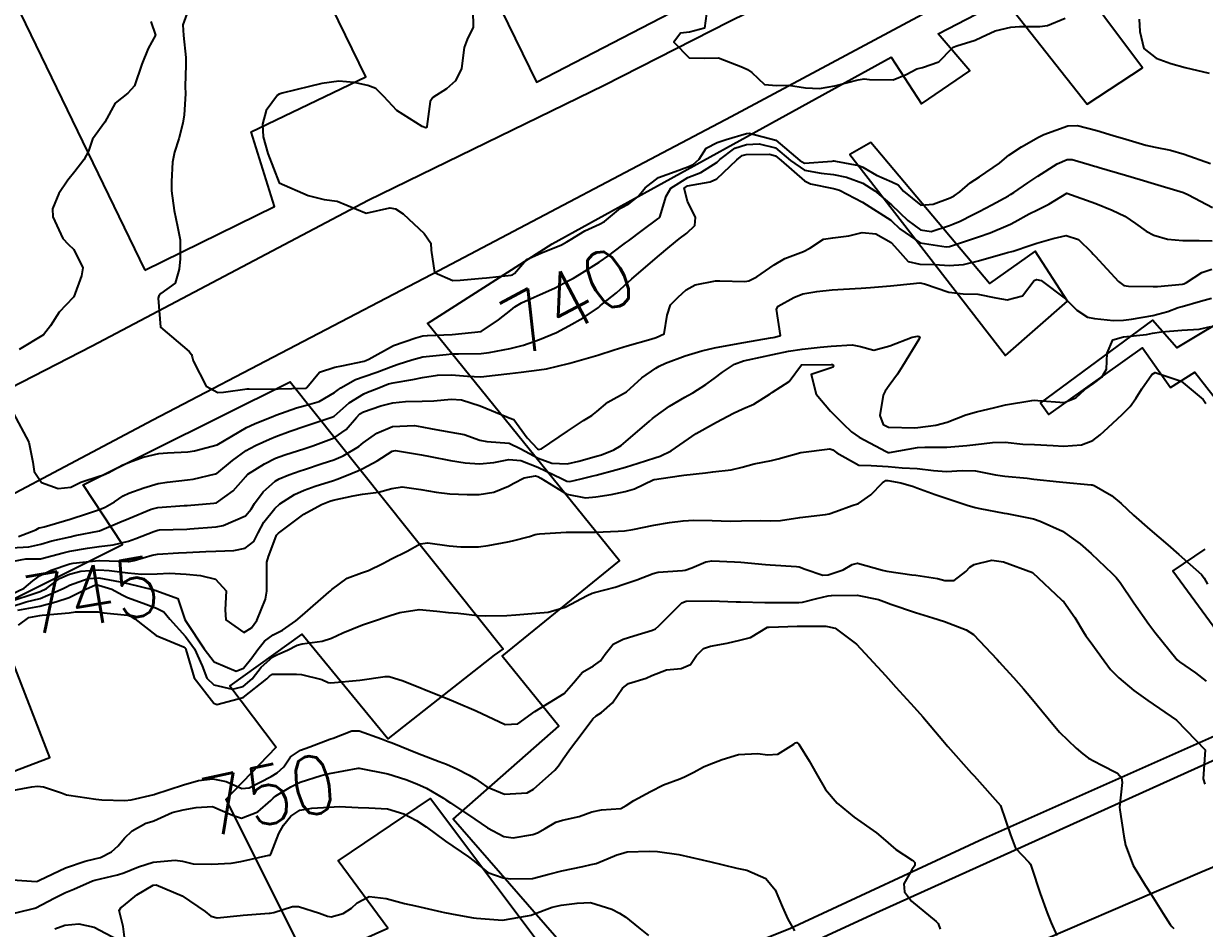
# Model space of a CAD drawing. Header units: metres. Extents: x 318500 to 325275, y 7408834 to 7428799.
# Drawn here: x 323321.3 to 323402.2, y 7420685.4 to 7420747.4 of the extents above; entities that cross this region are included whole.
import ezdxf
from ezdxf.enums import TextEntityAlignment as Align

# ---------------------------------------------------------------- set-up
doc = ezdxf.new("R2010")
doc.units = ezdxf.units.M
doc.header["$MEASUREMENT"] = 0
for name, color, linetype in [('Cotas', 45, 'Continuous'), ('Curvas de Nivel 1m', 11, 'Continuous'), ('Curvas de Nivel 5m', 15, 'Continuous'), ('Edificações', 30, 'Continuous'), ('Vias Primárias', 230, 'Continuous')]:
    doc.layers.add(name, color=color, linetype=linetype)
doc.styles.add('Style-STANDARD', font='STANDARD.shx')

msp = doc.modelspace()

# ---------------------------------------------------------------- linework, layer by layer
at = {"layer": 'Curvas de Nivel 1m', "flags": 128}
for points, elevation in [([(323332.627, 7420748.543), (323332.181, 7420747.277), (323332.221, 7420746.547), (323332.369, 7420745.054), (323332.371, 7420744.545), (323332.34, 7420743.06), (323332.343, 7420742.545), (323332.259, 7420741.115), (323332.16, 7420740.547), (323331.89, 7420739.462), (323331.598, 7420738.552), (323331.459, 7420737.878), (323331.395, 7420736.554), (323331.403, 7420735.91), (323331.577, 7420734.552), (323331.803, 7420733.47), (323331.984, 7420732.547), (323331.997, 7420731.247), (323331.923, 7420730.548), (323331.646, 7420729.58), (323330.665, 7420728.876), (323330.519, 7420728.706), (323330.483, 7420728.563), (323330.63, 7420726.56), (323332.614, 7420724.905), (323332.773, 7420724.699), (323332.82, 7420724.537), (323332.879, 7420724.262), (323333.773, 7420722.522), (323334.574, 7420722.079), (323334.97, 7420722.108), (323336.578, 7420722.342), (323336.713, 7420722.343), (323338.578, 7420722.326), (323338.708, 7420722.328), (323340.579, 7420722.374), (323340.623, 7420722.386), (323340.675, 7420722.429), (323341.536, 7420723.476), (323342.601, 7420723.817), (323343.078, 7420723.92), (323344.608, 7420724.24), (323344.717, 7420724.27), (323344.919, 7420724.375), (323346.62, 7420725.315), (323348.14, 7420725.842), (323348.626, 7420725.96), (323348.943, 7420726), (323350.628, 7420726.066), (323352.63, 7420726.27), (323353.817, 7420727.078), (323354.652, 7420727.73), (323354.932, 7420727.961), (323355.378, 7420728.233), (323356.263, 7420728.627), (323356.669, 7420728.797), (323357.646, 7420729.235), (323358.684, 7420729.776), (323358.943, 7420729.93), (323359.353, 7420730.18), (323360.699, 7420731.012), (323361.382, 7420731.474), (323362.249, 7420732.145), (323362.513, 7420732.342), (323362.715, 7420732.491), (323363.665, 7420733.187), (323364.738, 7420733.987), (323364.808, 7420734.04), (323364.867, 7420734.108), (323365.311, 7420735.553), (323365.625, 7420736.097), (323366.777, 7420736.82), (323367.682, 7420737.17), (323368.788, 7420737.865), (323368.993, 7420738.057), (323370.005, 7420738.839), (323370.806, 7420739.089), (323371.686, 7420739.137), (323372.803, 7420738.845), (323373.834, 7420737.99), (323374.783, 7420737.324), (323375.93, 7420737.111), (323376.781, 7420737.034), (323377.675, 7420736.833), (323378.775, 7420736.432), (323379.616, 7420735.912), (323380.756, 7420734.956), (323381.866, 7420733.883), (323382.73, 7420733.232), (323383.462, 7420733.126), (323384.735, 7420733.53), (323384.96, 7420733.614), (323385.467, 7420733.833), (323386.311, 7420734.26), (323386.75, 7420734.491), (323387.617, 7420734.947), (323388.767, 7420735.569), (323388.91, 7420735.646), (323389.142, 7420735.786), (323390.102, 7420736.451), (323390.782, 7420736.923), (323392.094, 7420737.75), (323392.795, 7420738.059), (323393.126, 7420738.066), (323394.291, 7420737.717), (323394.675, 7420737.598), (323394.789, 7420737.564), (323394.994, 7420737.502), (323396.783, 7420736.979), (323397.793, 7420736.683), (323398.781, 7420736.39), (323400.537, 7420735.87), (323400.772, 7420735.79), (323401.098, 7420735.627), (323402.757, 7420734.756)], 739), ([(323352.044, 7420748.283), (323352.069, 7420747.126), (323351.657, 7420746.289), (323351.455, 7420745.728), (323351.28, 7420744.294), (323350.861, 7420743.44), (323350.255, 7420742.907), (323349.316, 7420742.315), (323349.136, 7420742.027), (323348.901, 7420740.319), (323348.879, 7420740.259), (323348.819, 7420740.227), (323348.576, 7420740.324), (323346.836, 7420741.412), (323345.949, 7420742.364), (323345.405, 7420742.921), (323344.857, 7420743.117), (323343.926, 7420743.323), (323342.86, 7420743.421), (323341.694, 7420743.253), (323340.856, 7420743.069), (323338.988, 7420742.595), (323338.851, 7420742.56), (323338.775, 7420742.537), (323338.656, 7420742.462), (323337.88, 7420741.423), (323337.633, 7420740.472), (323337.672, 7420739.606), (323337.993, 7420738.468), (323338.77, 7420736.46), (323340.757, 7420735.582), (323341.855, 7420735.312), (323342.752, 7420735.195), (323344.74, 7420734.38), (323346.357, 7420734.744), (323346.745, 7420734.674), (323347.27, 7420734.342), (323348.72, 7420732.99), (323349.163, 7420732.315), (323349.186, 7420731.834), (323349.426, 7420730.313), (323350.682, 7420729.758), (323351.179, 7420729.796), (323352.685, 7420729.929), (323352.997, 7420729.953), (323354.688, 7420730.128), (323354.778, 7420730.15), (323354.895, 7420730.238), (323355.723, 7420731.206), (323356.704, 7420731.627), (323358.128, 7420732.199), (323358.499, 7420732.407), (323358.715, 7420732.544), (323359.732, 7420733.168), (323360.732, 7420733.626), (323361.078, 7420733.814), (323361.482, 7420734.153), (323362.169, 7420734.725), (323362.753, 7420735.009), (323363.382, 7420735.51), (323363.863, 7420736.124), (323364.777, 7420736.825), (323365.918, 7420737.229), (323366.785, 7420737.542), (323367.159, 7420737.703), (323367.562, 7420738.072), (323368.048, 7420738.821), (323368.807, 7420739.209), (323369.426, 7420739.436), (323370.817, 7420739.827), (323370.996, 7420739.849), (323372.811, 7420739.379), (323374.455, 7420737.983), (323374.788, 7420737.801), (323376.681, 7420737.952), (323376.768, 7420737.973), (323376.79, 7420737.974), (323376.909, 7420737.948), (323378.512, 7420737.649), (323378.786, 7420737.54), (323379.716, 7420736.976), (323380.776, 7420736.53), (323381.203, 7420736.323), (323381.575, 7420735.888), (323382.756, 7420734.925), (323383.613, 7420735.002), (323384.764, 7420735.438), (323385.049, 7420735.554), (323385.437, 7420735.833), (323386.136, 7420736.467), (323386.78, 7420736.864), (323388.151, 7420737.8), (323388.488, 7420738.102), (323388.798, 7420738.343), (323389.656, 7420738.933), (323390.817, 7420739.583), (323391.196, 7420739.764), (323392.829, 7420740.371), (323393.489, 7420740.39), (323394.825, 7420740.032), (323395.944, 7420739.699), (323396.816, 7420739.438), (323398.177, 7420739.036), (323398.812, 7420738.889), (323399.865, 7420738.698), (323400.808, 7420738.431), (323402.625, 7420737.788)], 738), ([(323368.073, 7420748.069), (323367.934, 7420747.051), (323366.911, 7420746.787), (323366.284, 7420746.715), (323365.821, 7420746.096), (323366.884, 7420745.015), (323367.953, 7420745), (323368.884, 7420745.017), (323370.534, 7420744.377), (323370.873, 7420744.22), (323371.169, 7420744.026), (323372.054, 7420743.204), (323372.861, 7420743.137), (323373.694, 7420743.16), (323374.86, 7420742.967), (323375.81, 7420742.916), (323376.862, 7420743.1), (323378.461, 7420743.521), (323378.867, 7420743.582), (323379.233, 7420743.549), (323380.866, 7420743.519), (323381.762, 7420743.887), (323382.491, 7420744.261), (323382.877, 7420744.361), (323383.991, 7420744.751), (323384.897, 7420745.68), (323384.983, 7420745.765), (323385.218, 7420745.845), (323386.494, 7420746.239), (323386.909, 7420746.439), (323387.85, 7420746.872), (323388.92, 7420747.115), (323389.525, 7420747.18), (323390.921, 7420747.177), (323391.453, 7420747.232), (323392.658, 7420747.744)], 737), ([(323397.723, 7420747.678), (323397.777, 7420746.817), (323398.049, 7420745.673), (323398.89, 7420745), (323399.905, 7420744.625), (323400.881, 7420744.371), (323402.519, 7420743.979)], 737), ([(323320.908, 7420712.22), (323322.092, 7420712.674), (323322.317, 7420712.806), (323322.452, 7420712.841), (323322.659, 7420712.874), (323324.458, 7420713.411), (323325.628, 7420713.789), (323326.464, 7420714.06), (323326.851, 7420714.221), (323327.483, 7420714.6), (323328.071, 7420714.999), (323328.479, 7420715.187), (323329.501, 7420715.558), (323330.489, 7420715.843), (323331.106, 7420715.939), (323332.493, 7420716.094), (323332.872, 7420716.157), (323334.414, 7420716.511), (323334.485, 7420716.526), (323334.5, 7420716.539), (323335.576, 7420717.432), (323336.524, 7420718.104), (323336.76, 7420718.244), (323337.205, 7420718.473), (323338.103, 7420718.896), (323338.536, 7420719.075), (323339.52, 7420719.426), (323340.543, 7420719.777), (323342.389, 7420720.402), (323342.509, 7420720.442), (323342.551, 7420720.473), (323343.581, 7420721.374), (323344.574, 7420721.994), (323344.838, 7420722.114), (323345.481, 7420722.366), (323346.269, 7420722.671), (323346.586, 7420722.756), (323347.941, 7420722.979), (323348.592, 7420723.11), (323349.623, 7420723.281), (323350.595, 7420723.304), (323351.674, 7420723.204), (323352.593, 7420723.169), (323353.578, 7420723.273), (323354.597, 7420723.397), (323355.359, 7420723.472), (323356.601, 7420723.632), (323357.1, 7420723.715), (323358.608, 7420724.073), (323358.701, 7420724.096), (323359.012, 7420724.184), (323360.615, 7420724.651), (323361.746, 7420725.021), (323362.621, 7420725.287), (323364.26, 7420725.749), (323364.627, 7420725.854), (323365.166, 7420726.102), (323365.369, 7420727.379), (323365.595, 7420728.096), (323366.13, 7420728.626), (323366.676, 7420729.134), (323367.286, 7420729.469), (323368.685, 7420729.734), (323368.99, 7420729.751), (323370.685, 7420729.688), (323370.969, 7420729.743), (323371.507, 7420730.018), (323372.698, 7420730.832), (323373.431, 7420731.264), (323374.708, 7420731.747), (323375.161, 7420731.973), (323376.092, 7420732.587), (323376.721, 7420732.698), (323377.829, 7420732.828), (323378.727, 7420733.057), (323379.683, 7420732.953), (323380.717, 7420732.36), (323381.156, 7420731.893), (323381.884, 7420731.065), (323382.7, 7420730.877), (323383.709, 7420730.864), (323384.7, 7420730.792), (323385.675, 7420730.855), (323386.703, 7420731.119), (323388.551, 7420731.635), (323388.709, 7420731.679), (323389.083, 7420731.784), (323390.29, 7420732.193), (323390.718, 7420732.324), (323391.832, 7420732.641), (323392.726, 7420732.836), (323393.558, 7420732.563), (323394.45, 7420731.714), (323394.581, 7420731.575), (323394.716, 7420731.433), (323396.304, 7420729.694), (323396.686, 7420729.428), (323396.996, 7420729.375), (323398.685, 7420729.344), (323398.98, 7420729.361), (323400.688, 7420729.515), (323400.781, 7420729.537), (323400.977, 7420729.627), (323402.011, 7420730.306), (323402.704, 7420730.544)], 741), ([(323320.431, 7420711.431), (323321.609, 7420711.502), (323322.435, 7420711.699), (323323.181, 7420711.916), (323324.443, 7420712.203), (323324.802, 7420712.277), (323326.45, 7420712.61), (323327.862, 7420713.19), (323328.459, 7420713.452), (323329.998, 7420714.099), (323330.467, 7420714.214), (323332.268, 7420714.342), (323332.468, 7420714.351), (323334.29, 7420714.513), (323334.454, 7420714.527), (323334.47, 7420714.536), (323335.628, 7420715.348), (323336.498, 7420716.339), (323336.561, 7420716.417), (323336.624, 7420716.479), (323337.776, 7420717.202), (323338.517, 7420717.579), (323339.153, 7420717.818), (323340.527, 7420718.246), (323340.669, 7420718.287), (323341.091, 7420718.422), (323342.536, 7420718.979), (323343.376, 7420719.558), (323344.065, 7420720.385), (323344.304, 7420720.632), (323344.556, 7420720.768), (323345.745, 7420721.18), (323346.566, 7420721.387), (323347.436, 7420721.467), (323348.567, 7420721.485), (323349.366, 7420721.514), (323350.57, 7420721.636), (323351.264, 7420721.595), (323352.564, 7420721.182), (323354.381, 7420720.414), (323354.552, 7420720.348), (323354.861, 7420720.237), (323355.78, 7420718.985), (323356.494, 7420718.22), (323356.53, 7420718.197), (323356.561, 7420718.188), (323356.76, 7420718.217), (323358.543, 7420719.447), (323359.625, 7420720.174), (323360.213, 7420720.507), (323360.559, 7420720.787), (323361.295, 7420721.427), (323362.58, 7420722.14), (323363.637, 7420723.082), (323364.605, 7420723.754), (323364.823, 7420723.89), (323365.266, 7420724.1), (323366.615, 7420724.591), (323367.744, 7420724.943), (323368.621, 7420725.14), (323369.984, 7420725.4), (323370.625, 7420725.524), (323372.453, 7420725.827), (323372.629, 7420725.862), (323372.746, 7420725.882), (323373.134, 7420725.995), (323372.865, 7420727.79), (323372.99, 7420727.997), (323374.047, 7420728.608), (323374.673, 7420728.838), (323375.622, 7420729.02), (323376.678, 7420729.117), (323377.452, 7420729.165), (323378.68, 7420729.24), (323379.31, 7420729.284), (323380.683, 7420729.402), (323381.131, 7420729.445), (323382.686, 7420729.599), (323383.012, 7420729.538), (323384.677, 7420728.973), (323385.655, 7420728.851), (323386.675, 7420728.83), (323387.904, 7420728.569), (323388.67, 7420728.427), (323389.736, 7420728.712), (323390.522, 7420729.763), (323390.691, 7420729.824), (323391.01, 7420729.757), (323392.672, 7420728.515), (323393.461, 7420727.728), (323394.193, 7420727.254), (323394.655, 7420727.168), (323395.978, 7420727.015), (323396.654, 7420727.041), (323397.211, 7420727.118), (323398.657, 7420727.359), (323399.694, 7420727.644), (323400.393, 7420727.905), (323400.665, 7420727.986), (323401.94, 7420728.349), (323402.674, 7420728.546)], 742), ([(323320.567, 7420710.539), (323321.42, 7420710.68), (323322.412, 7420710.679), (323323.968, 7420711.105), (323324.429, 7420711.207), (323325.627, 7420711.427), (323326.434, 7420711.53), (323327.394, 7420711.642), (323328.44, 7420711.909), (323328.938, 7420712.088), (323330.183, 7420712.564), (323330.451, 7420712.658), (323330.567, 7420712.675), (323332.452, 7420712.729), (323332.66, 7420712.736), (323334.454, 7420712.886), (323334.933, 7420712.981), (323336.461, 7420713.63), (323336.849, 7420714.093), (323337.073, 7420714.474), (323337.671, 7420715.279), (323338.493, 7420716.011), (323338.778, 7420716.174), (323339.447, 7420716.446), (323340.216, 7420716.723), (323340.506, 7420716.821), (323341.713, 7420717.211), (323342.516, 7420717.47), (323343.164, 7420717.75), (323344.235, 7420718.383), (323344.397, 7420718.515), (323344.533, 7420718.635), (323345.476, 7420719.303), (323346.544, 7420719.767), (323348.049, 7420719.832), (323348.544, 7420719.744), (323349.257, 7420719.599), (323350.541, 7420719.378), (323351.452, 7420719.199), (323352.535, 7420718.809), (323353.004, 7420718.733), (323354.534, 7420718.613), (323355.345, 7420718.232), (323356.52, 7420717.587), (323357.471, 7420717.251), (323358.515, 7420717.207), (323359.315, 7420717.382), (323360.523, 7420717.716), (323360.863, 7420717.818), (323361.725, 7420718.148), (323362.222, 7420718.454), (323362.536, 7420718.724), (323364.162, 7420720.116), (323364.371, 7420720.294), (323364.555, 7420720.444), (323365.522, 7420721.14), (323366.575, 7420721.761), (323366.784, 7420721.871), (323367.141, 7420722.074), (323368.021, 7420722.633), (323368.595, 7420723.043), (323369.166, 7420723.488), (323369.992, 7420724.039), (323370.612, 7420724.261), (323370.914, 7420724.327), (323372.617, 7420724.701), (323373.689, 7420724.919), (323374.621, 7420725.063), (323375.856, 7420725.195), (323376.623, 7420725.264), (323378.047, 7420725.352), (323378.623, 7420725.247), (323379.546, 7420724.986), (323380.624, 7420725.278), (323382.173, 7420725.877), (323382.565, 7420725.937), (323382.631, 7420725.926), (323382.681, 7420725.869), (323382.628, 7420725.716), (323381.506, 7420723.887), (323381.158, 7420723.336), (323380.59, 7420722.559), (323380.315, 7420722.172), (323380.181, 7420721.904), (323379.946, 7420720.52), (323380.18, 7420719.904), (323380.548, 7420719.714), (323382.34, 7420719.665), (323382.548, 7420719.684), (323383.782, 7420719.852), (323384.562, 7420720.052), (323385.843, 7420720.551), (323386.569, 7420720.758), (323387.837, 7420721.065), (323388.574, 7420721.234), (323390.359, 7420721.544), (323390.578, 7420721.57), (323390.787, 7420721.548), (323392.577, 7420721.397), (323393.378, 7420721.728), (323394.007, 7420722.3), (323394.595, 7420722.699), (323395.158, 7420723.146), (323395.487, 7420723.697), (323395.53, 7420724.793), (323395.927, 7420725.691), (323396.642, 7420725.892), (323398.235, 7420726.073), (323398.645, 7420726.143), (323399.247, 7420726.252), (323400.647, 7420726.353), (323401.83, 7420726.437), (323402.65, 7420726.612)], 743), ([(323320.385, 7420708.24), (323321.293, 7420708.681), (323321.89, 7420709.182), (323322.403, 7420709.537), (323323.15, 7420709.918), (323324.416, 7420710.356), (323324.658, 7420710.395), (323326.419, 7420710.575), (323326.453, 7420710.576), (323328.419, 7420710.513), (323328.494, 7420710.514), (323328.846, 7420710.584), (323330.061, 7420710.93), (323330.427, 7420711.008), (323331.87, 7420711.096), (323332.429, 7420711.12), (323333.754, 7420711.193), (323334.431, 7420711.214), (323335.671, 7420711.251), (323336.434, 7420711.409), (323337.039, 7420711.876), (323337.343, 7420712.471), (323337.714, 7420713.211), (323338.467, 7420714.146), (323338.816, 7420714.455), (323339.823, 7420715.096), (323340.485, 7420715.399), (323341.245, 7420715.663), (323342.495, 7420716.056), (323342.753, 7420716.14), (323343.393, 7420716.391), (323344.165, 7420716.724), (323344.508, 7420716.88), (323345.486, 7420717.395), (323346.526, 7420718.059), (323346.756, 7420718.117), (323348.523, 7420717.825), (323349.13, 7420717.705), (323350.517, 7420717.431), (323351.528, 7420717.272), (323352.514, 7420717.196), (323353.486, 7420717.285), (323354.519, 7420717.489), (323355.333, 7420717.417), (323356.511, 7420716.97), (323358.134, 7420716.195), (323358.497, 7420716.018), (323358.694, 7420715.99), (323359.487, 7420716.175), (323360.292, 7420716.375), (323360.504, 7420716.427), (323361.861, 7420716.795), (323362.513, 7420716.981), (323363.392, 7420717.252), (323364.522, 7420717.605), (323364.899, 7420717.73), (323365.651, 7420718.093), (323366.536, 7420718.708), (323367.348, 7420719.266), (323368.549, 7420719.946), (323368.756, 7420720.057), (323369.922, 7420720.677), (323370.564, 7420720.962), (323371.302, 7420721.286), (323372.422, 7420722.002), (323372.508, 7420722.074), (323372.582, 7420722.119), (323373.735, 7420722.846), (323374.578, 7420723.98), (323374.601, 7420723.989), (323376.611, 7420724.015), (323376.671, 7420724.01), (323376.779, 7420723.947), (323376.738, 7420723.818), (323376.607, 7420723.768), (323375.25, 7420723.321), (323375.578, 7420721.965), (323376.563, 7420720.815), (323377.445, 7420719.937), (323378.015, 7420719.398), (323378.541, 7420719.026), (323380.388, 7420718.045), (323380.531, 7420717.982), (323380.602, 7420717.971), (323382.534, 7420718.316), (323383.025, 7420718.351), (323384.538, 7420718.341), (323385.922, 7420718.444), (323386.541, 7420718.523), (323387.681, 7420718.665), (323388.543, 7420718.677), (323389.763, 7420718.55), (323390.541, 7420718.515), (323391.823, 7420718.465), (323392.54, 7420718.418), (323393.763, 7420718.5), (323394.546, 7420718.798), (323395.06, 7420719.194), (323395.594, 7420719.694), (323396.569, 7420720.578), (323397.116, 7420721.133), (323397.499, 7420721.671), (323397.917, 7420722.34), (323398.605, 7420723.327), (323398.816, 7420723.448), (323400.598, 7420722.853), (323402.113, 7420721.607), (323402.303, 7420721.33)], 744), ([(323320.377, 7420707.402), (323321.432, 7420707.731), (323322.383, 7420707.974), (323323.977, 7420708.646), (323324.24, 7420708.795), (323324.394, 7420708.874), (323325.68, 7420709.342), (323326.402, 7420709.384), (323327.873, 7420709.12), (323328.396, 7420709.006), (323330.182, 7420708.563), (323330.336, 7420708.507), (323330.389, 7420708.496), (323331.823, 7420707.977), (323332.313, 7420706.531), (323332.368, 7420706.415), (323333.635, 7420704.517), (323334.327, 7420703.63), (323335.816, 7420702.989), (323336.321, 7420703.202), (323336.898, 7420703.905), (323337.306, 7420704.466), (323337.773, 7420705.035), (323338.355, 7420705.472), (323338.999, 7420705.805), (323339.922, 7420706.434), (323340.374, 7420706.837), (323342.179, 7420708.403), (323342.292, 7420708.501), (323342.393, 7420708.596), (323343.439, 7420709.356), (323344.41, 7420709.726), (323344.899, 7420709.886), (323345.871, 7420710.358), (323346.216, 7420710.561), (323346.425, 7420710.659), (323347.549, 7420711.217), (323348.441, 7420711.708), (323348.968, 7420711.788), (323350.439, 7420711.584), (323351.218, 7420711.509), (323352.439, 7420711.517), (323353.105, 7420711.595), (323354.444, 7420711.852), (323354.761, 7420711.922), (323355.932, 7420712.225), (323356.326, 7420712.347), (323356.452, 7420712.374), (323356.626, 7420712.391), (323358.453, 7420712.515), (323358.79, 7420712.521), (323360.454, 7420712.515), (323362.018, 7420712.58), (323362.455, 7420712.611), (323363.016, 7420712.692), (323364.459, 7420712.998), (323365.541, 7420713.174), (323366.462, 7420713.29), (323367.194, 7420713.342), (323368.462, 7420713.306), (323369.694, 7420713.273), (323370.463, 7420713.283), (323371.759, 7420713.306), (323372.463, 7420713.293), (323373.13, 7420713.326), (323374.465, 7420713.527), (323376.235, 7420713.721), (323376.468, 7420713.772), (323376.933, 7420713.943), (323378.064, 7420714.339), (323378.479, 7420714.491), (323379.327, 7420715.072), (323380.121, 7420715.904), (323380.353, 7420716.051), (323380.502, 7420716.055), (323381.385, 7420715.887), (323382.262, 7420715.639), (323382.497, 7420715.553), (323383.745, 7420715.104), (323384.49, 7420714.853), (323385.947, 7420714.364), (323386.484, 7420714.214), (323386.809, 7420714.141), (323388.48, 7420713.814), (323388.501, 7420713.81), (323388.666, 7420713.787), (323390.475, 7420713.422), (323390.951, 7420713.278), (323392.463, 7420712.577), (323393.692, 7420711.721), (323394.44, 7420711.05), (323395.866, 7420709.688), (323396.142, 7420709.409), (323396.414, 7420709.068), (323397.369, 7420707.67), (323398.378, 7420706.202), (323398.797, 7420705.654), (323400.342, 7420703.774), (323400.496, 7420703.628), (323401.594, 7420702.872), (323402.327, 7420702.3)], 746), ([(323320.854, 7420707.165), (323322.378, 7420707.45), (323323.465, 7420707.738), (323324.384, 7420708.042), (323325.566, 7420708.622), (323326.136, 7420708.872), (323326.394, 7420708.884), (323327.297, 7420708.601), (323328.002, 7420708.21), (323328.385, 7420708.048), (323329.45, 7420707.643), (323330.377, 7420707.303), (323330.868, 7420707.046), (323331.282, 7420706.546), (323332.353, 7420705.369), (323332.979, 7420704.524), (323333.492, 7420703.348), (323333.812, 7420702.515), (323334.305, 7420702.049), (323335.566, 7420701.755), (323336.305, 7420701.933), (323336.928, 7420702.471), (323337.531, 7420703.253), (323338.333, 7420703.963), (323338.657, 7420704.125), (323339.357, 7420704.44), (323340.007, 7420704.772), (323340.347, 7420704.871), (323341.717, 7420705.042), (323342.353, 7420705.253), (323343.132, 7420705.619), (323344.366, 7420706.115), (323344.559, 7420706.185), (323345.103, 7420706.369), (323346.375, 7420706.8), (323347.054, 7420707.017), (323348.379, 7420707.217), (323349.589, 7420707.097), (323350.377, 7420707), (323351.044, 7420706.957), (323352.375, 7420706.811), (323352.893, 7420706.78), (323354.376, 7420706.799), (323354.988, 7420706.846), (323356.377, 7420706.959), (323357.211, 7420707.04), (323358.382, 7420707.374), (323359.891, 7420708.167), (323360.225, 7420708.33), (323360.393, 7420708.375), (323361.797, 7420708.748), (323362.402, 7420708.946), (323363.285, 7420709.249), (323364.414, 7420709.69), (323364.749, 7420709.771), (323366.417, 7420709.877), (323366.594, 7420709.902), (323367.072, 7420710.073), (323368.015, 7420710.476), (323368.427, 7420710.552), (323369.977, 7420710.487), (323370.426, 7420710.449), (323372.123, 7420710.306), (323372.424, 7420710.285), (323374.239, 7420710.166), (323374.422, 7420710.129), (323374.826, 7420709.974), (323376.035, 7420709.575), (323376.416, 7420709.595), (323377.435, 7420709.935), (323378.043, 7420710.308), (323378.427, 7420710.386), (323380.125, 7420709.903), (323380.419, 7420709.843), (323382.137, 7420709.594), (323382.417, 7420709.558), (323383.896, 7420709.329), (323384.414, 7420709.204), (323385.051, 7420709.197), (323385.851, 7420709.826), (323386.121, 7420710.126), (323386.427, 7420710.307), (323387.628, 7420710.606), (323388.43, 7420710.471), (323390.42, 7420709.76), (323392.401, 7420707.887), (323392.477, 7420707.815), (323392.553, 7420707.738), (323393.322, 7420706.664), (323393.881, 7420705.717), (323394.066, 7420705.415), (323394.36, 7420705.02), (323395.316, 7420703.695), (323395.76, 7420703.114), (323396.329, 7420702.536), (323397.363, 7420701.67), (323398.31, 7420700.978), (323400.29, 7420699.63), (323402.26, 7420697.6), (323402.11, 7420695.602), (323402.235, 7420695.252)], 747), ([(323320.906, 7420706.141), (323321.623, 7420706.677), (323322.371, 7420706.803), (323322.519, 7420706.816), (323324.374, 7420706.992), (323324.807, 7420707.066), (323326.375, 7420707.066), (323326.758, 7420706.99), (323328.372, 7420706.827), (323328.565, 7420706.78), (323328.884, 7420706.582), (323330.353, 7420705.442), (323332.214, 7420704.659), (323332.341, 7420704.566), (323332.371, 7420704.53), (323332.386, 7420704.482), (323332.939, 7420702.524), (323334.293, 7420700.789), (323334.495, 7420700.71), (323336.297, 7420701.193), (323337.927, 7420702.456), (323338.108, 7420702.658), (323338.315, 7420702.78), (323339.958, 7420702.791), (323340.315, 7420702.772), (323341.691, 7420702.409), (323342.123, 7420702.218), (323342.308, 7420702.196), (323344.31, 7420702.38), (323346.052, 7420702.616), (323346.314, 7420702.617), (323347.271, 7420702.336), (323348.017, 7420702.034), (323348.306, 7420701.912), (323348.969, 7420701.648), (323350.298, 7420701.116), (323350.878, 7420700.874), (323352.29, 7420700.27), (323354.277, 7420699.344), (323355.138, 7420699.371), (323356.29, 7420700.22), (323358.303, 7420701.458), (323358.947, 7420702.18), (323359.571, 7420702.921), (323360.328, 7420703.361), (323360.795, 7420703.693), (323361.114, 7420704.152), (323361.664, 7420704.833), (323362.356, 7420705.174), (323363.087, 7420705.401), (323364.365, 7420705.804), (323364.577, 7420705.896), (323364.792, 7420706.104), (323366.386, 7420707.668), (323366.667, 7420707.797), (323368.387, 7420707.804), (323370.101, 7420707.748), (323370.387, 7420707.738), (323372.074, 7420707.692), (323372.387, 7420707.694), (323372.681, 7420707.703), (323374.396, 7420707.691), (323374.658, 7420707.714), (323375.639, 7420707.961), (323376.402, 7420708.141), (323376.641, 7420708.185), (323378.403, 7420708.208), (323379.851, 7420707.905), (323380.397, 7420707.703), (323380.703, 7420707.588), (323382.387, 7420707.003), (323383.591, 7420706.642), (323384.378, 7420706.403), (323385.859, 7420705.825), (323386.365, 7420705.513), (323387.986, 7420703.795), (323388.157, 7420703.612), (323388.336, 7420703.41), (323389.102, 7420702.552), (323389.797, 7420701.768), (323390.311, 7420701.174), (323391.48, 7420699.748), (323392.276, 7420698.82), (323393.399, 7420697.723), (323393.86, 7420697.32), (323394.253, 7420697.027), (323395.112, 7420696.56), (323396.243, 7420696.009), (323396.515, 7420695.677), (323396.558, 7420695.354), (323396.388, 7420693.678), (323396.392, 7420693.494), (323396.667, 7420691.675), (323396.793, 7420691.055), (323397.325, 7420689.668), (323398.14, 7420688.322), (323398.575, 7420687.653), (323399.362, 7420686.391), (323399.843, 7420685.634), (323399.955, 7420685.489), (323400.097, 7420685.349)], 748), ([(323320.211, 7420694.775), (323321.824, 7420695.064), (323322.214, 7420695.106), (323322.61, 7420695.061), (323323.857, 7420694.645), (323324.208, 7420694.524), (323324.348, 7420694.498), (323326.204, 7420694.21), (323326.63, 7420694.179), (323328.203, 7420694.123), (323328.625, 7420694.163), (323330.21, 7420694.545), (323330.261, 7420694.559), (323332.217, 7420695.196), (323333.24, 7420695.499), (323334.221, 7420695.609), (323335.153, 7420695.43), (323336.215, 7420694.938), (323336.726, 7420694.983), (323338.223, 7420695.777), (323338.649, 7420696.023), (323339.102, 7420696.441), (323339.551, 7420697.127), (323340.247, 7420697.567), (323340.87, 7420697.802), (323342.259, 7420698.322), (323342.315, 7420698.343), (323342.475, 7420698.397), (323343.747, 7420698.899), (323344.268, 7420698.897), (323345.785, 7420698.355), (323346.257, 7420698.174), (323346.532, 7420698.07), (323348.246, 7420697.379), (323349.741, 7420696.801), (323350.235, 7420696.611), (323350.96, 7420696.289), (323351.808, 7420695.856), (323352.223, 7420695.603), (323353.02, 7420695.06), (323354.213, 7420694.561), (323355.779, 7420694.66), (323356.217, 7420694.9), (323357.662, 7420696.199), (323357.92, 7420696.51), (323358.242, 7420696.989), (323358.74, 7420697.696), (323359.1, 7420698.177), (323359.605, 7420698.835), (323360.283, 7420699.721), (323360.508, 7420699.936), (323360.859, 7420700.154), (323361.618, 7420700.825), (323362.307, 7420701.831), (323362.725, 7420702.134), (323363.929, 7420702.502), (323364.319, 7420702.702), (323365.332, 7420703.088), (323366.326, 7420703.169), (323366.966, 7420703.438), (323367.374, 7420704.07), (323367.87, 7420704.542), (323368.35, 7420704.695), (323369.484, 7420704.912), (323370.356, 7420705.116), (323371.074, 7420705.304), (323372.258, 7420706.002), (323372.37, 7420706.012), (323374.274, 7420706.077), (323374.371, 7420706.078), (323376.259, 7420706.064), (323376.372, 7420706.058), (323376.884, 7420705.942), (323378.354, 7420704.839), (323379.226, 7420703.911), (323380.328, 7420702.688), (323380.701, 7420702.272), (323381.05, 7420701.889), (323382.3, 7420700.528), (323382.89, 7420699.861), (323384.266, 7420698.243), (323384.617, 7420697.836), (323386.242, 7420696.01), (323386.331, 7420695.909), (323386.413, 7420695.817), (323388.21, 7420693.79), (323388.896, 7420691.779), (323389.258, 7420690.86), (323390.161, 7420689.896), (323390.278, 7420689.759), (323390.352, 7420689.563), (323390.941, 7420687.752), (323391.427, 7420686.43), (323391.697, 7420685.744), (323392.091, 7420684.875)], 749), ([(323320.431, 7420686.351), (323321.755, 7420686.673), (323322.034, 7420686.738), (323322.101, 7420686.765), (323323.34, 7420687.423), (323324.118, 7420687.81), (323324.71, 7420688.042), (323325.968, 7420688.612), (323326.131, 7420688.663), (323327.701, 7420689.028), (323328.136, 7420689.164), (323329.142, 7420689.577), (323330.143, 7420689.9), (323331.654, 7420690.046), (323332.144, 7420689.961), (323332.885, 7420689.78), (323334.142, 7420689.752), (323335.488, 7420689.835), (323336.145, 7420689.945), (323338.07, 7420690.372), (323338.149, 7420690.388), (323338.188, 7420690.411), (323338.204, 7420690.449), (323338.754, 7420691.861), (323339.065, 7420692.441), (323339.566, 7420693.06), (323340.196, 7420693.464), (323341.015, 7420693.6), (323342.199, 7420693.675), (323342.885, 7420693.705), (323344.199, 7420693.657), (323344.929, 7420693.633), (323346.198, 7420693.55), (323347.312, 7420693.215), (323348.187, 7420692.756), (323348.85, 7420692.31), (323350.166, 7420691.347), (323351.762, 7420690.274), (323352.147, 7420689.957), (323353.084, 7420689.201), (323354.136, 7420688.828), (323354.663, 7420688.76), (323356.136, 7420688.78), (323357.264, 7420689.073), (323358.141, 7420689.304), (323359.597, 7420689.614), (323360.154, 7420689.729), (323360.5, 7420689.812), (323361.327, 7420690.148), (323361.914, 7420690.391), (323362.163, 7420690.476), (323362.638, 7420690.607), (323364.166, 7420690.665), (323364.702, 7420690.639), (323366.163, 7420690.414), (323367.765, 7420690.064), (323368.159, 7420689.976), (323368.264, 7420689.953), (323370.152, 7420689.488), (323370.825, 7420689.345), (323372.142, 7420688.781), (323372.784, 7420687.993), (323373.284, 7420686.817), (323373.632, 7420685.985), (323374.092, 7420685.204)], 751), ([(323328.193, 7420684.588), (323328.084, 7420685.494), (323327.803, 7420686.593), (323327.927, 7420686.767), (323328.105, 7420686.906), (323329.025, 7420687.667), (323330.127, 7420688.332), (323330.347, 7420688.336), (323332.116, 7420687.583), (323333.701, 7420686.514), (323334.095, 7420686.197), (323334.521, 7420686.076), (323336.097, 7420686.252), (323336.298, 7420686.275), (323338.099, 7420686.394), (323338.15, 7420686.399), (323338.416, 7420686.447), (323339.688, 7420686.853), (323340.107, 7420686.868), (323341.535, 7420686.408), (323342.097, 7420686.2), (323342.344, 7420686.149), (323343.17, 7420686.384), (323343.733, 7420686.748), (323344.111, 7420687.112), (323344.943, 7420687.537), (323346.116, 7420687.419), (323347.364, 7420687.078), (323348.109, 7420686.896), (323349.909, 7420686.487), (323350.102, 7420686.443), (323350.955, 7420686.281), (323352.097, 7420686.088), (323352.311, 7420686.052), (323354.095, 7420685.932), (323355.8, 7420686.215), (323356.04, 7420686.271), (323356.101, 7420686.291), (323357.496, 7420686.809), (323358.111, 7420686.947), (323359.193, 7420687.094), (323360.115, 7420687.128), (323361.585, 7420686.669), (323362.104, 7420686.416), (323362.528, 7420686.134), (323363.395, 7420685.419), (323364.088, 7420684.867)], 752), ([(323323.397, 7420685.333), (323324.084, 7420685.572), (323325.034, 7420685.677), (323326.083, 7420685.453), (323327.693, 7420684.594)], 752)]:
    msp.add_lwpolyline(points, dxfattribs=dict(at, elevation=elevation))
at = {"layer": 'Curvas de Nivel 5m', "flags": 128}
for points, elevation in [([(323329.986, 7420747.502), (323330.308, 7420746.569), (323329.806, 7420745.657), (323329.368, 7420744.583), (323328.855, 7420743.109), (323328.393, 7420742.597), (323327.532, 7420741.917), (323326.82, 7420740.62), (323325.981, 7420739.45), (323325.706, 7420738.631), (323325.393, 7420738.025), (323324.776, 7420737.234), (323324.293, 7420736.647), (323323.681, 7420735.732), (323323.235, 7420734.663), (323323.26, 7420734.134), (323323.934, 7420732.652), (323324.318, 7420732.258), (323324.702, 7420731.886), (323325.311, 7420730.634), (323325.235, 7420730.081), (323324.705, 7420728.64), (323324.687, 7420728.612), (323324.659, 7420728.587), (323323.7, 7420727.599), (323323.096, 7420726.663), (323322.624, 7420726.049), (323320.962, 7420725.043)], 740), ([(323320.55, 7420720.69), (323321.608, 7420718.679), (323321.88, 7420717.305), (323321.973, 7420716.675), (323322.489, 7420715.923), (323323.627, 7420715.509), (323324.484, 7420715.596), (323325.188, 7420715.931), (323326.496, 7420716.37), (323326.686, 7420716.42), (323327.09, 7420716.604), (323328.009, 7420717.096), (323328.511, 7420717.302), (323329.446, 7420717.646), (323330.52, 7420717.91), (323331.114, 7420717.961), (323332.522, 7420718.026), (323332.965, 7420718.092), (323334.53, 7420718.51), (323336.542, 7420719.686), (323337.073, 7420719.946), (323338.393, 7420720.462), (323338.505, 7420720.506), (323338.551, 7420720.528), (323339.952, 7420721.047), (323340.561, 7420721.189), (323341.507, 7420721.475), (323342.575, 7420722.089), (323342.756, 7420722.219), (323343.009, 7420722.396), (323344, 7420722.975), (323344.592, 7420723.187), (323345.479, 7420723.485), (323346.604, 7420723.92), (323346.924, 7420724.026), (323347.861, 7420724.331), (323348.612, 7420724.525), (323350.216, 7420724.702), (323350.614, 7420724.728), (323351.064, 7420724.743), (323352.615, 7420724.759), (323353.18, 7420724.826), (323354.619, 7420725.103), (323355.522, 7420725.33), (323356.625, 7420725.728), (323357.779, 7420726.203), (323358.336, 7420726.493), (323358.637, 7420726.665), (323359.611, 7420727.21), (323360.656, 7420727.915), (323360.788, 7420728.029), (323360.933, 7420728.157), (323361.893, 7420728.926), (323362.682, 7420729.62), (323362.949, 7420729.873), (323363.243, 7420730.132), (323364.703, 7420731.385), (323365.543, 7420732.097), (323366.192, 7420732.614), (323366.724, 7420733.005), (323367.276, 7420733.53), (323367.309, 7420734.074), (323366.757, 7420735.193), (323366.541, 7420736.083), (323366.772, 7420736.249), (323368.324, 7420736.515), (323368.777, 7420736.737), (323370.143, 7420738.04), (323370.508, 7420738.32), (323370.796, 7420738.398), (323372.387, 7420738.415), (323372.795, 7420738.307), (323373.181, 7420737.996), (323374.776, 7420736.604), (323375.196, 7420736.395), (323376.771, 7420736.076), (323376.872, 7420736.049), (323377.182, 7420735.944), (323378.758, 7420735.137), (323380.693, 7420733.9), (323380.739, 7420733.862), (323381.315, 7420733.308), (323382.717, 7420732.354), (323384.495, 7420732.062), (323384.714, 7420732.1), (323386.028, 7420732.52), (323386.724, 7420732.75), (323387.507, 7420733.03), (323388.736, 7420733.548), (323388.898, 7420733.627), (323389.197, 7420733.783), (323390.19, 7420734.327), (323390.753, 7420734.608), (323391.527, 7420734.99), (323392.77, 7420735.74), (323394.76, 7420735.043), (323395.869, 7420734.583), (323396.747, 7420734.165), (323397.484, 7420733.679), (323398.202, 7420733.136), (323398.732, 7420732.867), (323399.669, 7420732.585), (323400.729, 7420732.511), (323401.837, 7420732.511), (323402.729, 7420732.47)], 740), ([(323320.381, 7420707.79), (323322.057, 7420708.343), (323322.388, 7420708.439), (323322.822, 7420708.664), (323323.72, 7420709.331), (323324.405, 7420709.642), (323325.189, 7420709.848), (323326.41, 7420709.944), (323327.127, 7420709.885), (323328.407, 7420709.719), (323329.353, 7420709.629), (323330.406, 7420709.659), (323331.247, 7420709.707), (323332.407, 7420709.647), (323333.374, 7420709.551), (323334.402, 7420709.292), (323335.152, 7420708.499), (323335.072, 7420707.195), (323335.121, 7420706.499), (323336.357, 7420705.629), (323336.874, 7420705.961), (323337.25, 7420706.467), (323337.847, 7420707.928), (323337.922, 7420708.465), (323337.919, 7420708.943), (323337.929, 7420710.465), (323338.047, 7420710.843), (323338.441, 7420711.867), (323338.596, 7420712.31), (323338.724, 7420712.456), (323340.463, 7420713.743), (323341.685, 7420714.412), (323342.243, 7420714.634), (323342.474, 7420714.7), (323343.85, 7420715.015), (323344.481, 7420715.119), (323345.594, 7420715.252), (323346.488, 7420715.517), (323347.214, 7420715.614), (323348.487, 7420715.437), (323349.529, 7420715.265), (323350.483, 7420715.137), (323351.67, 7420715.095), (323352.483, 7420715.106), (323353.479, 7420715.261), (323354.491, 7420715.672), (323354.855, 7420715.876), (323355.568, 7420716.229), (323356.338, 7420716.386), (323356.502, 7420716.34), (323356.717, 7420716.217), (323358.484, 7420715.129), (323359.777, 7420714.875), (323360.482, 7420714.946), (323361.534, 7420715.1), (323362.487, 7420715.3), (323363.13, 7420715.491), (323364.423, 7420716.111), (323364.478, 7420716.133), (323364.5, 7420716.136), (323366.204, 7420716.386), (323366.505, 7420716.423), (323367.992, 7420716.581), (323368.509, 7420716.655), (323369.756, 7420716.796), (323370.514, 7420716.963), (323371.335, 7420717.201), (323372.521, 7420717.43), (323372.98, 7420717.539), (323374.53, 7420717.98), (323376.533, 7420718.235), (323376.737, 7420718.152), (323376.992, 7420717.943), (323378.518, 7420717.11), (323379.351, 7420717.078), (323380.517, 7420717.015), (323381.481, 7420716.92), (323382.515, 7420716.89), (323383.622, 7420716.745), (323384.512, 7420716.664), (323385.592, 7420716.752), (323386.514, 7420716.721), (323387.874, 7420716.435), (323388.508, 7420716.347), (323390.05, 7420716.224), (323390.506, 7420716.157), (323392.271, 7420715.975), (323392.503, 7420715.952), (323394.447, 7420715.764), (323394.501, 7420715.757), (323394.652, 7420715.708), (323395.833, 7420715.03), (323396.488, 7420714.477), (323397.343, 7420713.671), (323398.465, 7420712.689), (323399.686, 7420711.641), (323400.44, 7420710.984), (323402.002, 7420709.606), (323402.189, 7420709.374), (323402.413, 7420708.945)], 745), ([(323320.49, 7420688.686), (323322.128, 7420688.569), (323322.209, 7420688.589), (323322.336, 7420688.667), (323324.139, 7420689.515), (323325.484, 7420689.961), (323326.145, 7420690.123), (323326.521, 7420690.231), (323327.288, 7420690.599), (323327.737, 7420691.013), (323328.164, 7420691.547), (323328.7, 7420692.054), (323329.637, 7420692.568), (323330.053, 7420692.691), (323330.183, 7420692.74), (323331.431, 7420693.301), (323332.194, 7420693.484), (323333.076, 7420693.642), (323334.198, 7420693.721), (323335.565, 7420693.114), (323336.187, 7420692.924), (323337.304, 7420693.352), (323338.205, 7420694.135), (323338.36, 7420694.296), (323338.553, 7420694.447), (323339.585, 7420695.068), (323340.219, 7420695.38), (323341.655, 7420695.839), (323342.226, 7420695.965), (323344.198, 7420696.339), (323344.23, 7420696.347), (323344.259, 7420696.34), (323346.226, 7420695.963), (323347.458, 7420695.567), (323348.219, 7420695.259), (323348.864, 7420694.961), (323350.035, 7420694.293), (323350.208, 7420694.18), (323350.523, 7420693.969), (323352.189, 7420692.847), (323353.058, 7420692.257), (323354.171, 7420691.658), (323354.825, 7420691.575), (323356.174, 7420691.798), (323356.485, 7420691.906), (323357, 7420692.208), (323357.744, 7420692.64), (323358.189, 7420692.783), (323359.346, 7420693.019), (323360.198, 7420693.35), (323360.865, 7420693.488), (323362.202, 7420693.588), (323362.558, 7420693.782), (323363.094, 7420694.127), (323364.22, 7420694.75), (323365.129, 7420695.194), (323366.233, 7420695.609), (323366.568, 7420695.744), (323367.195, 7420696.07), (323367.869, 7420696.438), (323368.245, 7420696.591), (323369.149, 7420696.946), (323370.253, 7420697.288), (323371.585, 7420697.341), (323372.253, 7420697.253), (323372.952, 7420697.294), (323374.059, 7420697.982), (323374.171, 7420698.071), (323374.262, 7420698.092), (323374.39, 7420697.978), (323375.116, 7420696.835), (323375.6, 7420695.96), (323376.224, 7420694.88), (323377.021, 7420693.938), (323378.196, 7420692.985), (323379.725, 7420691.905), (323380.176, 7420691.529), (323381.053, 7420690.771), (323382.162, 7420690.039), (323382.263, 7420689.971), (323382.345, 7420689.867), (323382.346, 7420689.678), (323382.153, 7420689.376), (323381.597, 7420688.42), (323381.65, 7420687.877), (323382.12, 7420687.23), (323383.803, 7420685.844), (323383.945, 7420685.689), (323384.095, 7420685.306)], 750)]:
    msp.add_lwpolyline(points, dxfattribs=dict(at, elevation=elevation))
at = {"layer": 'Edificações'}
for points in [[(323340.453, 7420776.061), (323356.417, 7420743.358), (323399.601, 7420765.717)], [(323402.224, 7420711.345), (323400.03, 7420709.868), (323406.992, 7420700.37), (323387.047, 7420691.505), (323373.772, 7420685.342), (323361.504, 7420680.436), (323361.504, 7420680.436), (323350.701, 7420692.842), (323357.943, 7420699.226), (323354.065, 7420704.022), (323362.1, 7420710.54), (323348.936, 7420726.809), (323357.483, 7420732.272), (323380.717, 7420745.06), (323382.795, 7420741.877), (323386.119, 7420744.137), (323383.949, 7420746.674), (323388.489, 7420749.041), (323394.167, 7420741.847), (323397.953, 7420744.337), (323392.782, 7420751.255), (323399.43, 7420755.221), (323403.764, 7420749.97)], [(323408.621, 7420730.13), (323400.31, 7420725.149), (323398.648, 7420727.036), (323390.955, 7420721.383), (323391.527, 7420720.573), (323397.965, 7420725.146), (323399.872, 7420722.431), (323401.541, 7420723.479), (323413.001, 7420708.867)], [(323320.483, 7420696.099), (323323.043, 7420697.067), (323319.099, 7420707.227), (323328.037, 7420711.68), (323325.338, 7420715.758), (323339.522, 7420722.808), (323354.124, 7420704.528), (323353.523, 7420704.091), (323346.231, 7420698.362), (323340.322, 7420705.515), (323335.387, 7420701.981), (323338.575, 7420697.777), (323335.125, 7420694.2), (323340.759, 7420682.929), (323346.218, 7420685.372), (323342.812, 7420689.997), (323349.144, 7420694.272), (323358.104, 7420682.338)]]:
    msp.add_lwpolyline(points, dxfattribs=at)
for points in [[(323329.555, 7420730.467), (323338.449, 7420734.834), (323336.866, 7420739.954), (323344.705, 7420743.718), (323331.662, 7420770.479), (323322.843, 7420766.262), (323324.501, 7420762.648), (323315.683, 7420759.109), (323329.555, 7420730.467)], [(323392.823, 7420728.352), (323390.599, 7420731.782), (323387.456, 7420729.56), (323379.333, 7420739.22), (323377.883, 7420738.399), (323388.573, 7420724.618), (323392.823, 7420728.352)]]:
    msp.add_lwpolyline(points, close=True, dxfattribs=at)
at = {"layer": 'Vias Primárias'}
for points in [[(323715.644, 7420145.548, 0), (323709.04, 7420132.939)], [(323831.088, 7420001.787, 0), (323833.844, 7420008.443, 0.220888)], [(323205.069, 7420933.766, 0), (323207.298, 7420931.929, 0.020742), (323210.311, 7420929.649), (323213.335, 7420928.865), (323214.564, 7420929.479), (323216.061, 7420926.782), (323213.869, 7420925.313), (323213.871, 7420924.556), (323218.068, 7420917.639), (323222.108, 7420910.972), (323227.38, 7420903.131), (323230.217, 7420898.982, 0.38291), (323236.446, 7420897.46), (323249.502, 7420903.926), (323257.59, 7420907.836)], [(323324.298, 7420660.751), (323350.763, 7420673.08), (323379.669, 7420686.426), (323404.863, 7420697.8), (323429.54, 7420708.965), (323450.478, 7420718.143), (323463.977, 7420724.253), (323474.752, 7420729.37, 0.596073), (323475.743, 7420739.027), (323468.707, 7420745.676), (323458.233, 7420755.902), (323445.332, 7420768.702), (323438.04, 7420775.361, 0.323598), (323435.016, 7420775.708), (323415.564, 7420765.487), (323397.807, 7420755.769), (323383.511, 7420748.328), (323369.763, 7420740.983), (323349.721, 7420730.421), (323330.121, 7420720.195), (323313.896, 7420711.606), (323299.953, 7420704.608), (323283.58, 7420696.37), (323275.908, 7420692.332)], [(323398.173, 7420583.759), (323421.907, 7420597.201), (323449.037, 7420612.349), (323479.911, 7420630.206), (323492.696, 7420637.191, 0.336145), (323496.931, 7420646.618), (323483.981, 7420664.413), (323476.168, 7420675.02), (323465.695, 7420691.786), (323456.067, 7420709.464), (323455.578, 7420710.564, 0.27415), (323453.763, 7420711.852), (323452.849, 7420711.658), (323435.504, 7420704.16), (323424.491, 7420699.547), (323411.824, 7420693.316), (323402.047, 7420689.227), (323388.044, 7420683.207), (323373.107, 7420676.54), (323363.352, 7420672.043), (323352.905, 7420667.168), (323342.318, 7420662.008), (323331.875, 7420657.513), (323328.909, 7420656.103)]]:
    msp.add_lwpolyline(points, format="xyb", dxfattribs=at)
msp.add_lwpolyline([(323269.024, 7420695.818), (323289.384, 7420706.393), (323305.844, 7420714.953), (323325.965, 7420725.278), (323344.88, 7420735.266), (323361.046, 7420743.138), (323369.628, 7420747.52), (323386.719, 7420755.922), (323401.777, 7420764.127), (323418.859, 7420773.579)], dxfattribs=at)

# ---------------------------------------------------------------- texts
at = {"layer": 'Cotas', "style": 'Style-STANDARD'}
for s, rotation, p in [('740', 27.79277, (323358.554, 7420728.382, 740)), ('745', 9.75625, (323325.893, 7420708.192, 745)), ('750', 12.09604, (323338.029, 7420694.521, 750))]:
    msp.add_text(s, height=4, rotation=rotation, dxfattribs=at).set_placement(p, align=Align.MIDDLE_CENTER)

doc.saveas('drawing.dxf')
